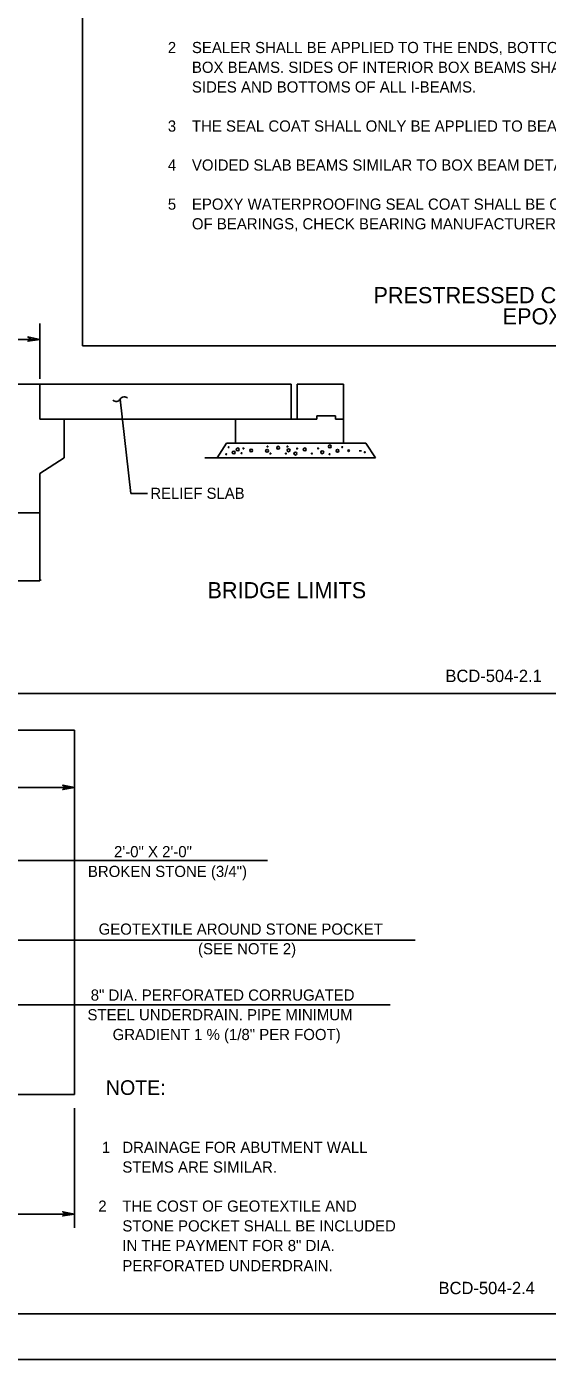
# Model space of a CAD drawing. Extents: x 528.16 to 531.12, y 154.45 to 156.28.
# Drawn here: x 529.087 to 529.563, y 154.447 to 155.667 of the extents above; entities that cross this region are included whole.
import ezdxf

# ---------------------------------------------------------------- set-up
doc = ezdxf.new("R2010")
doc.units = 0
for name, color, linetype in [('Level 1', 7, 'Continuous'), ('Level 2', 7, 'Continuous'), ('Level 3', 7, 'Continuous'), ('Level 4', 7, 'Continuous'), ('Level 41', 7, 'Continuous')]:
    doc.layers.add(name, color=color, linetype=linetype)

msp = doc.modelspace()

# ---------------------------------------------------------------- linework, layer by layer
at = {"layer": 'Level 1'}
for p, q in [((529.1385, 155.3743), (529.1385, 156.2382)), ((529.0226, 155.3802), (529.0994, 155.3802)), ((529.1385, 155.3743), (530.2871, 155.3743)), ((528.351, 155.0561), (529.581, 155.0561)), ((528.351, 154.4882), (531.101, 154.4882)), ((528.1644, 154.4465), (531.1227, 154.4465))]:
    msp.add_line(p, q, dxfattribs=at)
for points in [[(529.0994, 155.3802), (529.0886, 155.3825), (529.0915, 155.3802), (529.0886, 155.3786)], [(529.1312, 154.9701), (529.1204, 154.9721), (529.1234, 154.9701), (529.1204, 154.9682)], [(529.1312, 154.5794), (529.1204, 154.5817), (529.1234, 154.5794), (529.1204, 154.5778)]]:
    msp.add_lwpolyline(points, close=True, dxfattribs=at)
at = {"layer": 'Level 2'}
for p, q in [((529.0994, 155.3442), (529.0994, 155.3947)), ((529.3291, 155.3392), (528.9232, 155.3392)), ((529.0994, 155.3071), (529.0994, 155.3392)), ((529.3291, 155.3071), (529.3291, 155.3392)), ((529.377, 155.3392), (529.3346, 155.3392)), ((529.3346, 155.3071), (529.3346, 155.3392)), ((529.377, 155.3071), (529.377, 155.3392)), ((529.1827, 155.2392), (529.1729, 155.3255)), ((529.3527, 155.3071), (529.0994, 155.3071)), ((529.1217, 155.272), (529.1217, 155.3071)), ((529.2785, 155.2854), (529.2785, 155.3071)), ((529.3698, 155.3104), (529.3527, 155.3104)), ((529.3527, 155.3071), (529.3527, 155.3104)), ((529.3698, 155.3071), (529.3698, 155.3104)), ((529.377, 155.3071), (529.3698, 155.3071)), ((529.377, 155.2854), (529.377, 155.3071)), ((529.27, 155.2854), (529.2615, 155.272)), ((529.3976, 155.2854), (529.27, 155.2854)), ((529.3976, 155.2854), (529.4062, 155.272)), ((529.0994, 155.2575), (529.1217, 155.272)), ((529.2615, 155.272), (529.2503, 155.272)), ((529.4062, 155.272), (529.2615, 155.272)), ((529.3934, 155.2782), (529.3914, 155.2782)), ((529.0994, 155.1591), (529.0994, 155.2575)), ((529.1978, 155.2392), (529.1827, 155.2392)), ((529.0994, 155.2215), (529.0476, 155.2215)), ((529.0476, 155.1591), (529.0994, 155.1591)), ((529.1007, 155.1598), (529.0994, 155.1601))]:
    msp.add_line(p, q, dxfattribs=at)
for centre, radius in [((529.2721, 155.2815), 0.000414), ((529.2804, 155.2796), 0.00131), ((529.2856, 155.2805), 0.000414), ((529.2927, 155.2786), 0.00131), ((529.3072, 155.2782), 0.00131), ((529.3076, 155.2821), 0.000414), ((529.3173, 155.2811), 0.00131), ((529.3258, 155.2821), 0.000414), ((529.3269, 155.2788), 0.00131), ((529.3347, 155.2803), 0.000414), ((529.3416, 155.2796), 0.00131), ((529.3538, 155.2805), 0.000414), ((529.3646, 155.2823), 0.00131), ((529.3716, 155.2782), 0.00131), ((529.376, 155.2817), 0.000414), ((529.3818, 155.2784), 0.000828), ((529.2699, 155.2751), 0.000414), ((529.2767, 155.2767), 0.00131), ((529.2839, 155.2761), 0.000414), ((529.3103, 155.2757), 0.000414), ((529.3244, 155.2757), 0.000414), ((529.3331, 155.2757), 0.00131), ((529.3482, 155.2757), 0.000414), ((529.3577, 155.2769), 0.00131), ((529.3577, 155.2769), 0.00131), ((529.3644, 155.2751), 0.000414), ((529.3965, 155.2769), 0.000414)]:
    msp.add_circle(centre, radius, dxfattribs=at)
for centre, radius, start, end in [((529.1766, 155.3235), 0.00419, 43.5051, 149.8743), ((529.1693, 155.3275), 0.00408, 222.1941, 332.4599)]:
    msp.add_arc(centre, radius, start, end, dxfattribs=at)
at = {"layer": 'Level 3'}
for p, q in [((529.1312, 155.0226), (528.7625, 155.0226)), ((529.1312, 154.689), (529.1312, 155.0226)), ((529.1312, 154.689), (528.7536, 154.689))]:
    msp.add_line(p, q, dxfattribs=at)
at = {"layer": 'Level 4'}
for p, q in [((528.773, 154.9701), (529.1312, 154.9701)), ((529.003, 154.9032), (529.3077, 154.9032)), ((528.9701, 154.8304), (529.4426, 154.8304)), ((528.9196, 154.771), (529.4199, 154.771)), ((529.1312, 154.5669), (529.1312, 154.6765)), ((528.8297, 154.5794), (529.1312, 154.5794))]:
    msp.add_line(p, q, dxfattribs=at)
at = {"layer": 'Level 41'}
msp.add_lwpolyline([(528.1644, 156.2799), (531.1227, 156.2799), (531.1227, 154.4465), (528.1644, 154.4465)], close=True, dxfattribs=at)

# ---------------------------------------------------------------- texts
at = {"layer": 'Level 1'}
for s, height, p in [('2', 0.0102, (529.2165, 155.6424)), ('SEALER SHALL BE APPLIED TO THE ENDS, BOTTOMS AND EXTERIOR SIDES OF FASCIA BEAMS FOR ALL ADJACENT', 0.010228, (529.2385, 155.6424)), ('BOX BEAMS. SIDES OF INTERIOR BOX BEAMS SHALL NOT BE COATED. SEALER SHALL BE APPLIED TO THE ENDS,', 0.010228, (529.2385, 155.6243)), ('SIDES AND BOTTOMS OF ALL I-BEAMS.', 0.010228, (529.2385, 155.6063)), ('3', 0.0102, (529.2165, 155.5705)), ('THE SEAL COAT SHALL ONLY BE APPLIED TO BEAM ENDS UNDER DECK JOINTS.', 0.010228, (529.2385, 155.5705)), ('4', 0.0102, (529.2165, 155.5348)), ('VOIDED SLAB BEAMS SIMILAR TO BOX BEAM DETAILS FOR EPOXY WATERPROOFING LIMITS.', 0.010228, (529.2385, 155.5348)), ('5', 0.0102, (529.2165, 155.499)), ('EPOXY WATERPROOFING SEAL COAT SHALL BE OMITTED FROM THE BEARING CONTACT AREAS FOR VARIOUS TYPES', 0.010228, (529.2385, 155.499)), ("OF BEARINGS, CHECK BEARING MANUFACTURER'S RECOMMENDATIONS.", 0.010228, (529.2385, 155.481)), ('BRIDGE LIMITS', 0.014796, (529.2527, 155.1433)), ('2\'-0" X 2\'-0"', 0.010228, (529.1673, 154.9062)), ('BROKEN STONE (3/4")', 0.010228, (529.1434, 154.8881)), ('GEOTEXTILE AROUND STONE POCKET', 0.010228, (529.1532, 154.8353)), ('(SEE NOTE 2)', 0.010228, (529.2441, 154.8173)), ('8" DIA. PERFORATED CORRUGATED ', 0.010228, (529.146, 154.7749)), ('STEEL UNDERDRAIN. PIPE MINIMUM ', 0.010228, (529.143, 154.7569)), ('GRADIENT 1 % (1/8" PER FOOT)', 0.010228, (529.166, 154.7388)), ('1', 0.0102, (529.1562, 154.6355)), ('DRAINAGE FOR ABUTMENT WALL', 0.010228, (529.1749, 154.6355)), ('STEMS ARE SIMILAR.', 0.010228, (529.1749, 154.6175)), ('2', 0.0102, (529.1529, 154.5817)), ('THE COST OF GEOTEXTILE AND', 0.010228, (529.1749, 154.5817)), ('STONE POCKET SHALL BE INCLUDED', 0.010228, (529.1749, 154.5636)), ('IN THE PAYMENT FOR 8" DIA.', 0.010228, (529.1749, 154.5456)), ('PERFORATED UNDERDRAIN.', 0.010228, (529.1749, 154.5272))]:
    msp.add_text(s, height=height, dxfattribs=at).set_placement(p)
at = {"layer": 'Level 2'}
for s, height, p in [('RELIEF SLAB', 0.010171, (529.2005, 155.2343)), ('NOTE:', 0.0134, (529.1598, 154.6886))]:
    msp.add_text(s, height=height, dxfattribs=at).set_placement(p)
at = {"layer": 'Level 3'}
for s, p in [('PRESTRESSED CONCRETE I-BEAMS, VOIDED SLAB AND BOX BEAMS', (529.4045, 155.4134)), ('EPOXY WATERPROOFING WITH GRIT LIMITS', (529.5226, 155.394))]:
    msp.add_text(s, height=0.014796, dxfattribs=at).set_placement(p)
at = {"layer": 'Level 4'}
for s, p in [('BCD-504-2.1', (529.4703, 155.0666)), ('BCD-504-2.4', (529.464, 154.5062))]:
    msp.add_text(s, height=0.011287, dxfattribs=at).set_placement(p)

doc.saveas('drawing.dxf')
